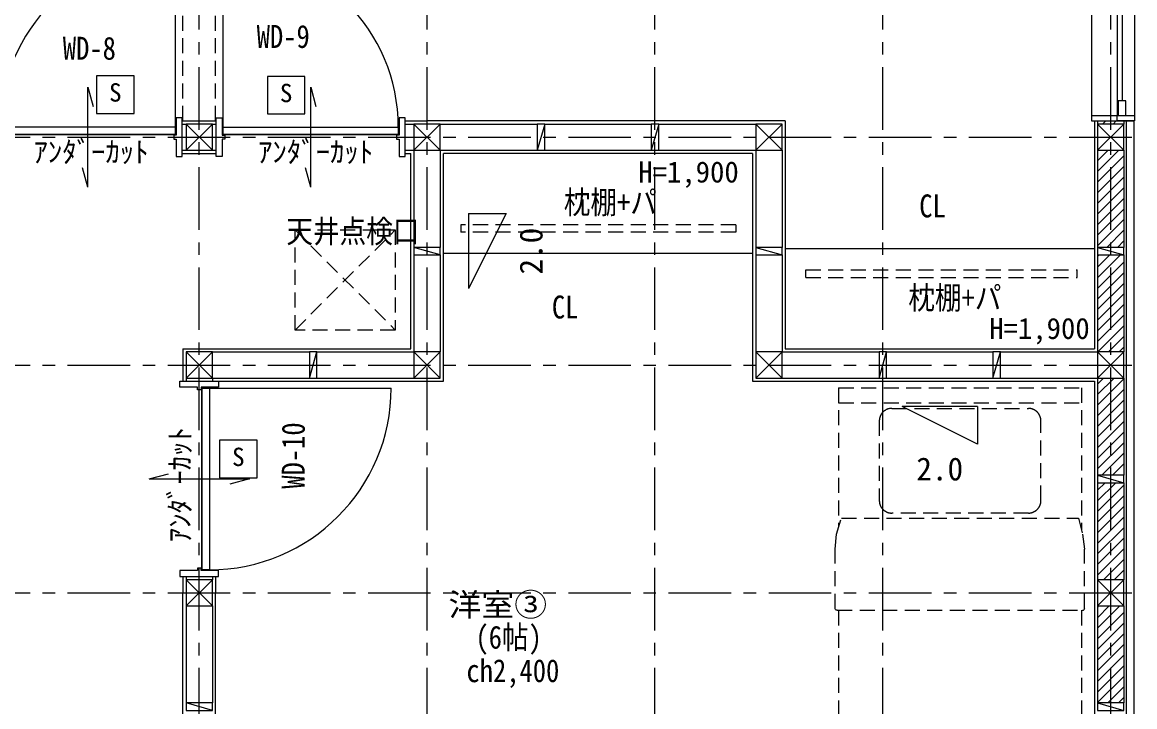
# Model space of a CAD drawing. Units: millimetres at full size, sheet at 1:50. Extents: x -16792 to 54909, y -26252 to 25759.
# Drawn here: x 19584 to 24027, y -1456 to 1278 of the extents above; entities that cross this region are included whole.
import ezdxf
from ezdxf.enums import TextEntityAlignment as Align

# ---------------------------------------------------------------- set-up
doc = ezdxf.new("R2010")
doc.units = ezdxf.units.MM
doc.header["$LTSCALE"] = 50
doc.linetypes.add('CHAIN1', pattern=[8, 5, -1, 1, -1])
doc.linetypes.add('DASHED1', pattern=[1.8, 1.2, -0.6])
for name, color, linetype, lineweight in [('3-1_通り芯・通り番号', 7, 'Continuous', 13), ('3-2_柱(黄)', 4, 'Continuous', 5), ('3-3_仕上線(黄)', 3, 'Continuous', 20), ('3-4_下地・間柱(水色)', 4, 'Continuous', 5), ('3-5_サッシ・室内建具', 7, 'Continuous', 13), ('3-6_住宅設備・造作', 4, 'Continuous', 5), ('3-7_家具点線', 4, 'DASHED1', 5), ('3-8_ハッチング', 1, 'Continuous', 9), ('3-9_建築設備', 5, 'Continuous', 13), ('3-A_文字', 7, 'Continuous', 13), ('C-0', 6, 'Continuous', 13)]:
    doc.layers.add(name, color=color, linetype=linetype, lineweight=lineweight)
doc.styles.add('ＭＳ ゴシック', font='')
doc.styles.get('ＭＳ ゴシック').set_extended_font_data('MS Gothic')

msp = doc.modelspace()

# ---------------------------------------------------------------- linework, layer by layer
at = {"layer": '3-1_通り芯・通り番号', "color": 1, "linetype": 'CHAIN1', "lineweight": 9}
for p, q in [((20291.21, -5551.2), (20291.21, 6242.32)), ((21201.21, -5551.2), (21201.21, 6242.32)), ((22111.21, -5551.2), (22111.21, 6242.32)), ((23021.21, -5551.2), (23021.21, 6242.32)), ((23931.21, -5551.2), (23931.21, 6242.32)), ((14565.29, 818.8), (25889.79, 818.8)), ((14565.29, -91.2), (25889.79, -91.2)), ((14565.29, -1001.2), (25889.79, -1001.2))]:
    msp.add_line(p, q, dxfattribs=at)
at = {"layer": '3-2_柱(黄)'}
for p, q in [((20238.71, 871.3), (20343.71, 766.3)), ((20343.71, 871.3), (20238.71, 766.3)), ((21148.71, 871.3), (21253.71, 766.3)), ((21253.71, 871.3), (21148.71, 766.3)), ((22513.71, 871.3), (22618.71, 766.3)), ((22618.71, 871.3), (22513.71, 766.3)), ((23983.71, 871.3), (23878.71, 766.3)), ((23983.71, 766.3), (23878.71, 871.3)), ((20238.71, -38.7), (20343.71, -143.7)), ((20343.71, -38.7), (20238.71, -143.7)), ((21148.71, -38.7), (21253.71, -143.7)), ((21253.71, -38.7), (21148.71, -143.7)), ((22513.71, -38.7), (22618.71, -143.7)), ((22618.71, -38.7), (22513.71, -143.7)), ((23878.71, -38.7), (23983.71, -143.7)), ((23983.71, -38.7), (23878.71, -143.7)), ((20238.71, -1053.7), (20343.71, -948.7)), ((20238.71, -948.7), (20343.71, -1053.7)), ((23983.71, -948.7), (23878.71, -1053.7)), ((23983.71, -1053.7), (23878.71, -948.7))]:
    msp.add_line(p, q, dxfattribs=at)
at = {"layer": '3-2_柱(黄)', "color": 3, "lineweight": 20}
for points in [[(20238.71, 871.3), (20238.71, 766.3), (20343.71, 766.3), (20343.71, 871.3)], [(21148.71, 871.3), (21148.71, 766.3), (21253.71, 766.3), (21253.71, 871.3)], [(22513.71, 871.3), (22513.71, 766.3), (22618.71, 766.3), (22618.71, 871.3)], [(23983.71, 871.3), (23878.71, 871.3), (23878.71, 766.3), (23983.71, 766.3)], [(20238.71, -38.7), (20238.71, -143.7), (20343.71, -143.7), (20343.71, -38.7)], [(21148.71, -38.7), (21148.71, -143.7), (21253.71, -143.7), (21253.71, -38.7)], [(22513.71, -38.7), (22513.71, -143.7), (22618.71, -143.7), (22618.71, -38.7)], [(23878.71, -38.7), (23878.71, -143.7), (23983.71, -143.7), (23983.71, -38.7)], [(20238.71, -1053.7), (20343.71, -1053.7), (20343.71, -948.7), (20238.71, -948.7)], [(23983.71, -948.7), (23878.71, -948.7), (23878.71, -1053.7), (23983.71, -1053.7)]]:
    msp.add_lwpolyline(points, close=True, dxfattribs=at)
at = {"layer": '3-3_仕上線(黄)', "linetype": 'DASHED1'}
for p, q in [((20226.21, 883.8), (20226.21, 3483.8)), ((20356.21, 883.8), (20356.21, 3483.8))]:
    msp.add_line(p, q, dxfattribs=at)
at = {"layer": '3-3_仕上線(黄)'}
for p, q in [((20223.21, 883.8), (20359.21, 883.8)), ((21113.21, 883.8), (21201.21, 883.8)), ((22631.21, 883.8), (21201.21, 883.8)), ((22631.21, 883.8), (22631.21, -26.2)), ((23866.21, 883.8), (23866.21, 818.8)), ((24023.71, 883.8), (24023.71, 818.8)), ((23866.21, 818.8), (23866.21, -26.2)), ((24023.71, 818.8), (24023.71, -91.2)), ((20223.21, 753.8), (20291.21, 753.8)), ((20291.21, 753.8), (20359.21, 753.8)), ((21113.21, 753.8), (21136.21, 753.8)), ((21136.21, -26.2), (21136.21, 753.8)), ((22501.21, 753.8), (21266.21, 753.8)), ((21266.21, -156.2), (21266.21, 753.8)), ((22501.21, 753.8), (22501.21, -156.2)), ((20226.21, -26.2), (20226.21, -156.2)), ((20226.21, -26.2), (21136.21, -26.2)), ((22631.21, -26.2), (23866.21, -26.2)), ((24023.71, -91.2), (24023.71, -1001.2)), ((20368.21, -156.2), (21266.21, -156.2)), ((20226.21, -936.2), (20226.21, -1001.2)), ((20356.21, -936.2), (20356.21, -1001.2)), ((20226.21, -2756.2), (20226.21, -1001.2)), ((20356.21, -2756.2), (20356.21, -1001.2)), ((23866.21, -1001.2), (23866.21, -1911.2)), ((24023.71, -1001.2), (24023.71, -1911.2))]:
    msp.add_line(p, q, dxfattribs=at)
msp.add_lwpolyline([(22501.21, -156.2), (23866.21, -156.2), (23866.21, -1001.2)], dxfattribs=at)
at = {"layer": '3-4_下地・間柱(水色)'}
for p, q in [((20199.11, 871.3), (20199.21, 871.3)), ((20223.21, 871.3), (20238.71, 871.3)), ((20343.71, 871.3), (20359.21, 871.3)), ((20383.21, 871.3), (20383.31, 871.3)), ((21089.11, 871.3), (21089.21, 871.3)), ((21113.21, 871.3), (21148.71, 871.3)), ((21253.71, 871.3), (21641.21, 871.3)), ((21671.21, 871.3), (21641.21, 766.3)), ((21671.21, 871.3), (22096.21, 871.3)), ((22126.21, 871.3), (22096.21, 766.3)), ((22126.21, 871.3), (22513.71, 871.3)), ((23878.71, 883.8), (23878.71, 871.3)), ((23983.71, 883.8), (23983.71, 871.3)), ((23992.71, 883.8), (23992.71, 818.8)), ((23992.71, 818.8), (23992.71, -91.2)), ((20199.11, 766.3), (20199.21, 766.3)), ((20223.21, 766.3), (20238.71, 766.3)), ((20343.71, 766.3), (20359.21, 766.3)), ((20383.21, 766.3), (20383.31, 766.3)), ((21089.11, 766.3), (21089.21, 766.3)), ((21113.21, 766.3), (21148.71, 766.3)), ((21148.71, 766.3), (21148.71, 378.8)), ((21253.71, 766.3), (21641.21, 766.3)), ((21253.71, 766.3), (21253.71, 378.8)), ((21671.21, 766.3), (22096.21, 766.3)), ((22126.21, 766.3), (22513.71, 766.3)), ((22513.71, 766.3), (22513.71, 378.8)), ((22618.71, 766.3), (22618.71, 378.8)), ((23878.71, 766.3), (23878.71, 378.8)), ((23983.71, 766.3), (23983.71, 378.8)), ((21253.71, 348.8), (21148.71, 378.8)), ((22513.71, 378.8), (22618.71, 348.8)), ((23878.71, 378.8), (23983.71, 348.8)), ((21148.71, 348.8), (21148.71, -38.7)), ((21253.71, 348.8), (21253.71, -38.7)), ((22513.71, 348.8), (22513.71, -38.7)), ((22618.71, 348.8), (22618.71, -38.7)), ((23878.71, 348.8), (23878.71, -38.7)), ((23983.71, 348.8), (23983.71, -38.7)), ((20343.71, -38.7), (20731.21, -38.7)), ((20731.21, -143.7), (20761.21, -38.7)), ((20761.21, -38.7), (21148.71, -38.7)), ((22618.71, -38.7), (23006.21, -38.7)), ((23006.21, -143.7), (23036.21, -38.7)), ((23036.21, -38.7), (23461.21, -38.7)), ((23461.21, -143.7), (23491.21, -38.7)), ((23491.21, -38.7), (23878.71, -38.7)), ((23992.71, -91.2), (23992.71, -1001.2)), ((20238.71, -143.7), (20238.71, -156.2)), ((20343.71, -143.7), (20343.71, -156.2)), ((20343.71, -143.7), (20731.21, -143.7)), ((20761.21, -143.7), (21148.71, -143.7)), ((22618.71, -143.7), (23006.21, -143.7)), ((23036.21, -143.7), (23461.21, -143.7)), ((23491.21, -143.7), (23878.71, -143.7)), ((23878.71, -143.7), (23878.71, -531.2)), ((23983.71, -143.7), (23983.71, -531.2)), ((20238.71, -180.2), (20238.71, -180.3)), ((20343.71, -180.2), (20343.71, -180.3)), ((23878.71, -531.2), (23983.71, -561.2)), ((23878.71, -561.2), (23878.71, -948.7)), ((23983.71, -561.2), (23983.71, -948.7)), ((20238.71, -936.2), (20238.71, -948.7)), ((20343.71, -936.2), (20343.71, -948.7)), ((23992.71, -1001.2), (23992.71, -1911.2)), ((20238.71, -1053.7), (20238.71, -1441.2)), ((20343.71, -1053.7), (20343.71, -1441.2)), ((23878.71, -1053.7), (23878.71, -1441.2)), ((23983.71, -1053.7), (23983.71, -1441.2)), ((20343.71, -1471.2), (20238.71, -1441.2)), ((23878.71, -1441.2), (23983.71, -1471.2))]:
    msp.add_line(p, q, dxfattribs=at)
for points in [[(21671.21, 766.3), (21671.21, 871.3), (21641.21, 871.3), (21641.21, 766.3)], [(22126.21, 766.3), (22126.21, 871.3), (22096.21, 871.3), (22096.21, 766.3)], [(21148.71, 348.8), (21253.71, 348.8), (21253.71, 378.8), (21148.71, 378.8)], [(22618.71, 378.8), (22513.71, 378.8), (22513.71, 348.8), (22618.71, 348.8)], [(23983.71, 378.8), (23878.71, 378.8), (23878.71, 348.8), (23983.71, 348.8)], [(20731.21, -38.7), (20731.21, -143.7), (20761.21, -143.7), (20761.21, -38.7)], [(23006.21, -38.7), (23006.21, -143.7), (23036.21, -143.7), (23036.21, -38.7)], [(23461.21, -38.7), (23461.21, -143.7), (23491.21, -143.7), (23491.21, -38.7)], [(23983.71, -531.2), (23878.71, -531.2), (23878.71, -561.2), (23983.71, -561.2)], [(20238.71, -1471.2), (20343.71, -1471.2), (20343.71, -1441.2), (20238.71, -1441.2)], [(23983.71, -1441.2), (23878.71, -1441.2), (23878.71, -1471.2), (23983.71, -1471.2)]]:
    msp.add_lwpolyline(points, close=True, dxfattribs=at)
at = {"layer": '3-5_サッシ・室内建具'}
for p, q in [((23854.21, 2573.8), (23854.21, 883.8)), ((23956.71, 2553.8), (23956.71, 903.8)), ((24026.71, 2553.8), (24026.71, 903.8)), ((23976.71, 1698.8), (23976.71, 963.8)), ((20196.21, 859.3), (20196.21, 1559.3)), ((20386.21, 859.3), (20386.21, 1559.3)), ((23961.71, 963.8), (23961.71, 903.8)), ((23991.71, 963.8), (23961.71, 963.8)), ((23991.71, 903.8), (23991.71, 963.8)), ((20199.21, 895.8), (20199.21, 826.3)), ((20383.21, 895.8), (20383.21, 826.3)), ((21113.21, 895.8), (21089.21, 895.8)), ((21089.21, 895.8), (21089.21, 826.3)), ((21113.21, 741.8), (21113.21, 895.8)), ((23854.21, 903.8), (23854.21, 883.8)), ((24026.71, 903.8), (23854.21, 903.8)), ((23956.71, 903.8), (23866.21, 903.8)), ((23956.71, 883.8), (23956.71, 903.8)), ((23956.71, 883.8), (23956.71, 903.8)), ((24026.71, 903.8), (24026.71, 883.8)), ((23854.21, 883.8), (24026.71, 883.8)), ((24023.71, 883.8), (23956.71, 883.8)), ((24023.71, 883.8), (24014.71, 883.8)), ((20196.21, 829.3), (19496.21, 829.3)), ((20199.21, 826.3), (20189.21, 826.3)), ((20199.21, 811.3), (20199.21, 741.8)), ((20383.21, 826.3), (20393.21, 826.3)), ((20383.21, 811.3), (20383.21, 741.8)), ((20386.21, 829.3), (21086.21, 829.3)), ((21079.21, 811.3), (21089.21, 811.3)), ((21089.21, 811.3), (21089.21, 741.8)), ((20199.21, 741.8), (20223.21, 741.8)), ((20383.21, 741.8), (20359.21, 741.8)), ((21089.21, 741.8), (21113.21, 741.8)), ((19846.21, 618.8), (19825.5, 696.08)), ((20736.21, 618.8), (20715.5, 696.08)), ((20214.21, -180.2), (20214.21, -156.2)), ((20283.71, -180.2), (20214.21, -180.2)), ((20368.21, -180.2), (20298.71, -180.2)), ((20298.71, -180.2), (20298.71, -190.2)), ((20301.71, -183.2), (20301.71, -909.2)), ((20331.71, -183.2), (21057.71, -183.2)), ((20091.21, -546.2), (20168.48, -525.49)), ((20214.21, -912.2), (20214.21, -936.2)), ((20283.71, -912.2), (20214.21, -912.2)), ((20283.71, -902.2), (20283.71, -912.2)), ((20368.21, -912.2), (20298.71, -912.2)), ((20368.21, -936.2), (20368.21, -912.2)), ((20214.21, -936.2), (20368.21, -936.2))]:
    msp.add_line(p, q, dxfattribs=at)
for points in [[(19846.21, 618.8), (19846.21, 1018.8), (19866.92, 941.53)], [(20736.21, 618.8), (20736.21, 1018.8), (20756.92, 941.53)], [(20223.21, 741.8), (20223.21, 895.8), (20199.21, 895.8)], [(20359.21, 741.8), (20359.21, 895.8), (20383.21, 895.8)], [(20189.21, 826.3), (20189.21, 811.3), (20199.21, 811.3)], [(20393.21, 826.3), (20393.21, 811.3), (20383.21, 811.3)], [(21089.21, 826.3), (21079.21, 826.3), (21079.21, 811.3)], [(20214.21, -156.2), (20368.21, -156.2), (20368.21, -180.2)], [(20298.71, -190.2), (20283.71, -190.2), (20283.71, -180.2)], [(20091.21, -546.2), (20491.21, -546.2), (20413.94, -566.9)], [(20298.71, -912.2), (20298.71, -902.2), (20283.71, -902.2)]]:
    msp.add_lwpolyline(points, dxfattribs=at)
for points in [[(20196.21, 829.3), (20196.21, 859.3), (19496.21, 859.3), (19496.21, 829.3)], [(20386.21, 829.3), (20386.21, 859.3), (21086.21, 859.3), (21086.21, 829.3)], [(20301.71, -183.2), (20331.71, -183.2), (20331.71, -909.2), (20301.71, -909.2)]]:
    msp.add_lwpolyline(points, close=True, dxfattribs=at)
for centre, radius, start, end in [((20196.21, 859.3), 700, 90, 180), ((20386.21, 859.3), 700, 0, 90), ((20331.71, -183.2), 726, 270, 0)]:
    msp.add_arc(centre, radius, start, end, dxfattribs=at)
at = {"layer": '3-6_住宅設備・造作', "linetype": 'DASHED1'}
for p, q in [((20673.83, 448.55), (21073.83, 48.55)), ((20673.83, 48.55), (21073.83, 448.55))]:
    msp.add_line(p, q, dxfattribs=at)
at = {"layer": '3-6_住宅設備・造作', "color": 7, "linetype": 'DASHED1', "lineweight": 13}
for p, q in [((21335.38, 468.8), (21335.38, 438.8)), ((22434.41, 468.8), (21335.38, 468.8)), ((22713.11, 288.8), (23797.04, 288.8)), ((22713.11, 258.8), (22713.11, 288.8)), ((23797.04, 258.8), (23797.04, 288.8)), ((22713.11, 258.8), (23797.04, 258.8))]:
    msp.add_line(p, q, dxfattribs=at)
at = {"layer": '3-6_住宅設備・造作', "color": 7, "lineweight": 13}
for p, q in [((22631.21, 373.8), (23866.21, 373.8)), ((22501.21, 353.8), (21266.21, 353.8))]:
    msp.add_line(p, q, dxfattribs=at)
at = {"layer": '3-6_住宅設備・造作', "linetype": 'DASHED1'}
msp.add_lwpolyline([(20673.83, 448.55), (21073.83, 448.55), (21073.83, 48.55), (20673.83, 48.55)], close=True, dxfattribs=at)
at = {"layer": '3-6_住宅設備・造作', "color": 7, "linetype": 'DASHED1', "lineweight": 13}
msp.add_lwpolyline([(22434.41, 468.8), (22434.41, 438.8), (21335.38, 438.8)], dxfattribs=at)
at = {"layer": '3-7_家具点線'}
for p, q in [((22844.83, -182.04), (23814.96, -182.04)), ((22844.83, -182.04), (22844.83, -739.45)), ((23814.96, -182.04), (23814.96, -750.73)), ((22844.83, -242.35), (23814.96, -242.35)), ((23057.16, -264.33), (23602.63, -264.33)), ((23007.16, -314.33), (23007.16, -632.71)), ((23652.63, -632.71), (23652.63, -314.33)), ((22836.04, -767.35), (22856.35, -702.89)), ((22856.35, -702.89), (23802.64, -702.89)), ((23602.63, -682.71), (23057.16, -682.71)), ((23431.94, -701.29), (23431.94, -701.28)), ((22831.48, -826.78), (22836.04, -767.35)), ((22831.48, -1064.52), (22831.48, -826.78)), ((23826.18, -1064.52), (23826.18, -826.78)), ((22832.53, -1067.84), (22831.48, -1064.52)), ((22832.53, -1067.84), (22835.37, -1070.27)), ((22838.77, -1071.04), (22835.37, -1070.27)), ((22838.77, -1071.04), (23818.9, -1071.04)), ((22844.83, -1071.04), (22844.83, -2150.71)), ((23814.96, -1071.04), (23814.96, -2150.71)), ((23818.9, -1071.04), (23822.3, -1070.27))]:
    msp.add_line(p, q, dxfattribs=at)
for points in [[(23057.16, -264.33), (23055.73, -264.35), (23054.3, -264.41), (23052.88, -264.52), (23051.46, -264.66), (23050.04, -264.84), (23048.63, -265.06), (23047.23, -265.33), (23045.83, -265.63), (23044.45, -265.97), (23043.07, -266.36), (23041.71, -266.78), (23040.36, -267.24), (23039.02, -267.74), (23037.69, -268.28), (23036.39, -268.85), (23035.1, -269.46), (23033.82, -270.11), (23032.57, -270.79), (23031.34, -271.51), (23030.13, -272.27), (23028.94, -273.06), (23027.77, -273.88), (23026.63, -274.74), (23025.51, -275.62), (23024.42, -276.54), (23023.35, -277.49), (23022.31, -278.48), (23021.3, -279.49), (23020.32, -280.52), (23019.37, -281.59), (23018.45, -282.68), (23017.56, -283.8), (23016.71, -284.94), (23015.88, -286.11), (23015.1, -287.3), (23014.34, -288.51), (23013.62, -289.75), (23012.94, -291), (23012.29, -292.27)], [(23624.69, -269.46), (23623.4, -268.85), (23622.09, -268.28), (23620.77, -267.74), (23619.43, -267.24), (23618.08, -266.78), (23616.72, -266.36), (23615.34, -265.97), (23613.96, -265.63), (23612.56, -265.33), (23611.16, -265.06), (23609.75, -264.84), (23608.33, -264.66), (23606.91, -264.52), (23605.49, -264.41), (23604.06, -264.35), (23602.63, -264.33)], [(23012.29, -292.27), (23011.68, -293.56), (23011.1, -294.87), (23010.56, -296.19), (23010.07, -297.53), (23009.61, -298.88), (23009.18, -300.25), (23008.8, -301.62), (23008.46, -303.01), (23008.15, -304.4), (23007.89, -305.81), (23007.67, -307.22), (23007.48, -308.63), (23007.34, -310.05), (23007.24, -311.48), (23007.18, -312.9), (23007.16, -314.33)], [(23652.63, -314.33), (23652.61, -312.9), (23652.55, -311.48), (23652.45, -310.05), (23652.31, -308.63), (23652.12, -307.22), (23651.9, -305.81), (23651.64, -304.4), (23651.33, -303.01), (23650.99, -301.62), (23650.61, -300.25), (23650.18, -298.88), (23649.72, -297.53), (23649.22, -296.19), (23648.69, -294.87), (23648.11, -293.56), (23647.5, -292.27), (23646.85, -291), (23646.17, -289.75), (23645.45, -288.51), (23644.69, -287.3), (23643.9, -286.11), (23643.08, -284.94), (23642.23, -283.8), (23641.34, -282.68), (23640.42, -281.59), (23639.47, -280.52), (23638.49, -279.49), (23637.48, -278.48), (23636.44, -277.49), (23635.37, -276.54), (23634.28, -275.62), (23633.16, -274.74), (23632.02, -273.88), (23630.85, -273.06), (23629.66, -272.27), (23628.45, -271.51), (23627.22, -270.79), (23625.96, -270.11), (23624.69, -269.46)], [(23007.16, -632.71), (23007.18, -634.13), (23007.24, -635.56), (23007.34, -636.98), (23007.48, -638.4), (23007.67, -639.82), (23007.89, -641.23), (23008.15, -642.63), (23008.46, -644.03), (23008.8, -645.42), (23009.18, -646.79), (23009.61, -648.16), (23010.07, -649.51), (23010.56, -650.85), (23011.1, -652.17), (23011.68, -653.48), (23012.29, -654.77), (23012.94, -656.04), (23013.62, -657.29), (23014.34, -658.52), (23015.1, -659.74), (23015.88, -660.93), (23016.71, -662.09), (23017.56, -663.24), (23018.45, -664.36), (23019.37, -665.45), (23020.32, -666.51), (23021.3, -667.55), (23022.31, -668.56), (23023.35, -669.54), (23024.42, -670.49), (23025.51, -671.41), (23026.63, -672.3), (23027.77, -673.16), (23028.94, -673.98), (23030.13, -674.77), (23031.34, -675.52), (23032.57, -676.24), (23033.82, -676.93), (23035.1, -677.57)], [(23602.63, -682.71), (23604.06, -682.68), (23605.49, -682.62), (23606.91, -682.52), (23608.33, -682.38), (23609.75, -682.2), (23611.16, -681.97), (23612.56, -681.71), (23613.96, -681.41), (23615.34, -681.06), (23616.72, -680.68), (23618.08, -680.26), (23619.43, -679.8), (23620.77, -679.3), (23622.09, -678.76), (23623.4, -678.19), (23624.69, -677.57), (23625.96, -676.93), (23627.22, -676.24), (23628.45, -675.52), (23629.66, -674.77), (23630.85, -673.98), (23632.02, -673.16), (23633.16, -672.3), (23634.28, -671.41), (23635.37, -670.49), (23636.44, -669.54), (23637.48, -668.56), (23638.49, -667.55), (23639.47, -666.51), (23640.42, -665.45), (23641.34, -664.36), (23642.23, -663.24), (23643.08, -662.09), (23643.9, -660.93), (23644.69, -659.74), (23645.45, -658.52), (23646.17, -657.29), (23646.85, -656.04), (23647.5, -654.77)], [(23647.5, -654.77), (23648.11, -653.48), (23648.69, -652.17), (23649.22, -650.85), (23649.72, -649.51), (23650.18, -648.16), (23650.61, -646.79), (23650.99, -645.42), (23651.33, -644.03), (23651.64, -642.63), (23651.9, -641.23), (23652.12, -639.82), (23652.31, -638.4), (23652.45, -636.98), (23652.55, -635.56), (23652.61, -634.13), (23652.63, -632.71)], [(23035.1, -677.57), (23036.39, -678.19), (23037.69, -678.76), (23039.02, -679.3), (23040.36, -679.8), (23041.71, -680.26), (23043.07, -680.68), (23044.45, -681.06), (23045.83, -681.41), (23047.23, -681.71), (23048.63, -681.97), (23050.04, -682.2), (23051.46, -682.38), (23052.88, -682.52), (23054.3, -682.62), (23055.73, -682.68), (23057.16, -682.71)], [(23802.64, -702.89), (23819.23, -767.35), (23826.18, -826.78)], [(23826.18, -1064.52), (23825.14, -1067.84), (23822.3, -1070.27)]]:
    msp.add_lwpolyline(points, dxfattribs=at)
at = {"layer": '3-8_ハッチング'}
for p, q in [((23878.71, 883.8), (23878.71, 871.3)), ((23911.36, 883.8), (23898.86, 871.3)), ((23953.78, 883.8), (23941.28, 871.3)), ((23878.71, 766.3), (23878.71, 378.8)), ((23963.56, 766.3), (23878.71, 681.45)), ((23921.14, 766.3), (23878.71, 723.87)), ((23983.71, 744.02), (23878.71, 639.02)), ((23983.71, 701.6), (23878.71, 596.6)), ((23983.71, 659.17), (23878.71, 554.17)), ((23983.71, 616.74), (23878.71, 511.74)), ((23983.71, 574.32), (23878.71, 469.32)), ((23983.71, 531.89), (23878.71, 426.89)), ((23983.71, 489.46), (23878.71, 384.46)), ((23983.71, 447.04), (23915.47, 378.8)), ((23983.71, 404.61), (23957.9, 378.8)), ((23878.71, 348.8), (23878.71, -38.7)), ((23970.33, 348.8), (23878.71, 257.18)), ((23927.9, 348.8), (23878.71, 299.61)), ((23885.47, 348.8), (23878.71, 342.04)), ((23983.71, 319.76), (23878.71, 214.76)), ((23983.71, 277.33), (23878.71, 172.33)), ((23983.71, 234.91), (23878.71, 129.91)), ((23983.71, 192.48), (23878.71, 87.48)), ((23983.71, 150.05), (23878.71, 45.05)), ((23983.71, 107.63), (23878.71, 2.63)), ((23983.71, 65.2), (23879.81, -38.7)), ((23983.71, 22.77), (23922.24, -38.7)), ((23983.71, -19.65), (23964.66, -38.7)), ((23878.71, -143.7), (23878.71, -531.2)), ((23944.52, -143.7), (23878.71, -209.51)), ((23902.09, -143.7), (23878.71, -167.08)), ((23983.71, -146.93), (23878.71, -251.93)), ((23983.71, -189.36), (23878.71, -294.36)), ((23983.71, -231.79), (23878.71, -336.79)), ((23983.71, -274.21), (23878.71, -379.21)), ((23983.71, -316.64), (23878.71, -421.64)), ((23983.71, -359.06), (23878.71, -464.06)), ((23983.71, -401.49), (23878.71, -506.49)), ((23983.71, -443.92), (23896.43, -531.2)), ((23983.71, -486.34), (23938.85, -531.2)), ((23983.71, -528.77), (23981.28, -531.2)), ((23878.71, -561.2), (23878.71, -948.7)), ((23951.28, -561.2), (23878.71, -633.77)), ((23908.85, -561.2), (23878.71, -591.34)), ((23983.71, -571.2), (23878.71, -676.2)), ((23983.71, -613.62), (23878.71, -718.62)), ((23983.71, -656.05), (23878.71, -761.05)), ((23983.71, -698.48), (23878.71, -803.48)), ((23983.71, -740.9), (23878.71, -845.9)), ((23983.71, -783.33), (23878.71, -888.33)), ((23983.71, -825.75), (23878.71, -930.75)), ((23983.71, -868.18), (23903.19, -948.7)), ((23983.71, -910.61), (23945.62, -948.7)), ((23878.71, -1053.7), (23878.71, -1441.2)), ((23967.9, -1053.7), (23878.71, -1142.89)), ((23925.47, -1053.7), (23878.71, -1100.46)), ((23883.05, -1053.7), (23878.71, -1058.03)), ((23983.71, -1080.31), (23878.71, -1185.31)), ((23983.71, -1122.74), (23878.71, -1227.74)), ((23983.71, -1165.17), (23878.71, -1270.17)), ((23983.71, -1207.59), (23878.71, -1312.59)), ((23983.71, -1250.02), (23878.71, -1355.02)), ((23983.71, -1292.45), (23878.71, -1397.45)), ((23983.71, -1334.87), (23878.71, -1439.87)), ((23983.71, -1377.3), (23919.81, -1441.2)), ((23983.71, -1419.72), (23962.24, -1441.2))]:
    msp.add_line(p, q, dxfattribs=at)
at = {"layer": '3-9_建築設備'}
for points in [[(19881.1, 913.94), (20031.1, 913.94), (20031.1, 1063.94), (19881.1, 1063.94)], [(20563.33, 911.69), (20713.33, 911.69), (20713.33, 1061.69), (20563.33, 1061.69)], [(20372.48, -541.76), (20522.48, -541.76), (20522.48, -391.76), (20372.48, -391.76)]]:
    msp.add_lwpolyline(points, close=True, dxfattribs=at)
at = {"layer": 'C-0', "color": 4, "lineweight": 5}
for p, q in [((21367.07, 513.8), (21367.07, 213.8)), ((23398.71, -257.06), (23098.71, -257.06))]:
    msp.add_line(p, q, dxfattribs=at)
for points in [[(21367.07, 513.8), (21517.07, 513.8), (21367.07, 213.8)], [(23398.71, -257.06), (23398.71, -407.06), (23098.71, -257.06)]]:
    msp.add_lwpolyline(points, dxfattribs=at)

# ---------------------------------------------------------------- texts
at = {"layer": '3-9_建築設備', "style": 'ＭＳ ゴシック'}
for p in [(19931.1, 938.94), (20613.33, 936.69), (20422.48, -516.76)]:
    msp.add_text('S', height=73.31, dxfattribs=at).set_placement(p, align=Align.BOTTOM_LEFT)
at = {"layer": '3-A_文字', "style": 'ＭＳ ゴシック'}
for s, width, p in [('WD-9', 0.85, (20520.56, 1147.88)), ('WD-8', 0.85, (19746.35, 1100.75)), ('枕棚+パ', 0.85, (21747.1, 485.61)), ('CL', 0.85, (23166.67, 470.97)), ('天井点検口', 0.85, (20639.26, 369.76)), ('枕棚+パ', 0.85, (23123, 104.24)), ('CL', 0.85, (21699.52, 67.13)), ('洋室③', 1.05, (21286.66, -1121.72)), ('(6帖)', 0.85, (21394.16, -1251.72)), ('ch2,400', 0.85, (21358.22, -1385.38))]:
    msp.add_text(s, height=91.64, dxfattribs=dict(at, width=width)).set_placement(p, align=Align.BOTTOM_LEFT)
for s, p in [('ｱﾝﾀﾞｰｶｯﾄ', (19629.04, 692.91)), ('ｱﾝﾀﾞｰｶｯﾄ', (20525.88, 692.91)), ('H=1,900', (22044.36, 612.47)), ('H=1,900', (23445.95, -12.49))]:
    msp.add_text(s, height=84.31, dxfattribs=at).set_placement(p, align=Align.BOTTOM_LEFT)
msp.add_text('ｱﾝﾀﾞｰｶｯﾄ', height=84.31, rotation=90, dxfattribs=at).set_placement((20280.98, -799.36), align=Align.BOTTOM_LEFT)
at = {"layer": '3-A_文字', "style": 'ＭＳ ゴシック', "width": 0.85}
msp.add_text('WD-10', height=91.64, rotation=90, dxfattribs=at).set_placement((20739.82, -585.23), align=Align.BOTTOM_LEFT)
at = {"layer": 'C-0', "color": 5, "style": 'ＭＳ ゴシック'}
msp.add_text('2.0', height=91.64, rotation=90, dxfattribs=at).set_placement((21689.57, 270.05), align=Align.BOTTOM_LEFT)
msp.add_text('2.0', height=91.64, dxfattribs=at).set_placement((23154.96, -579.56), align=Align.BOTTOM_LEFT)

doc.saveas('drawing.dxf')
